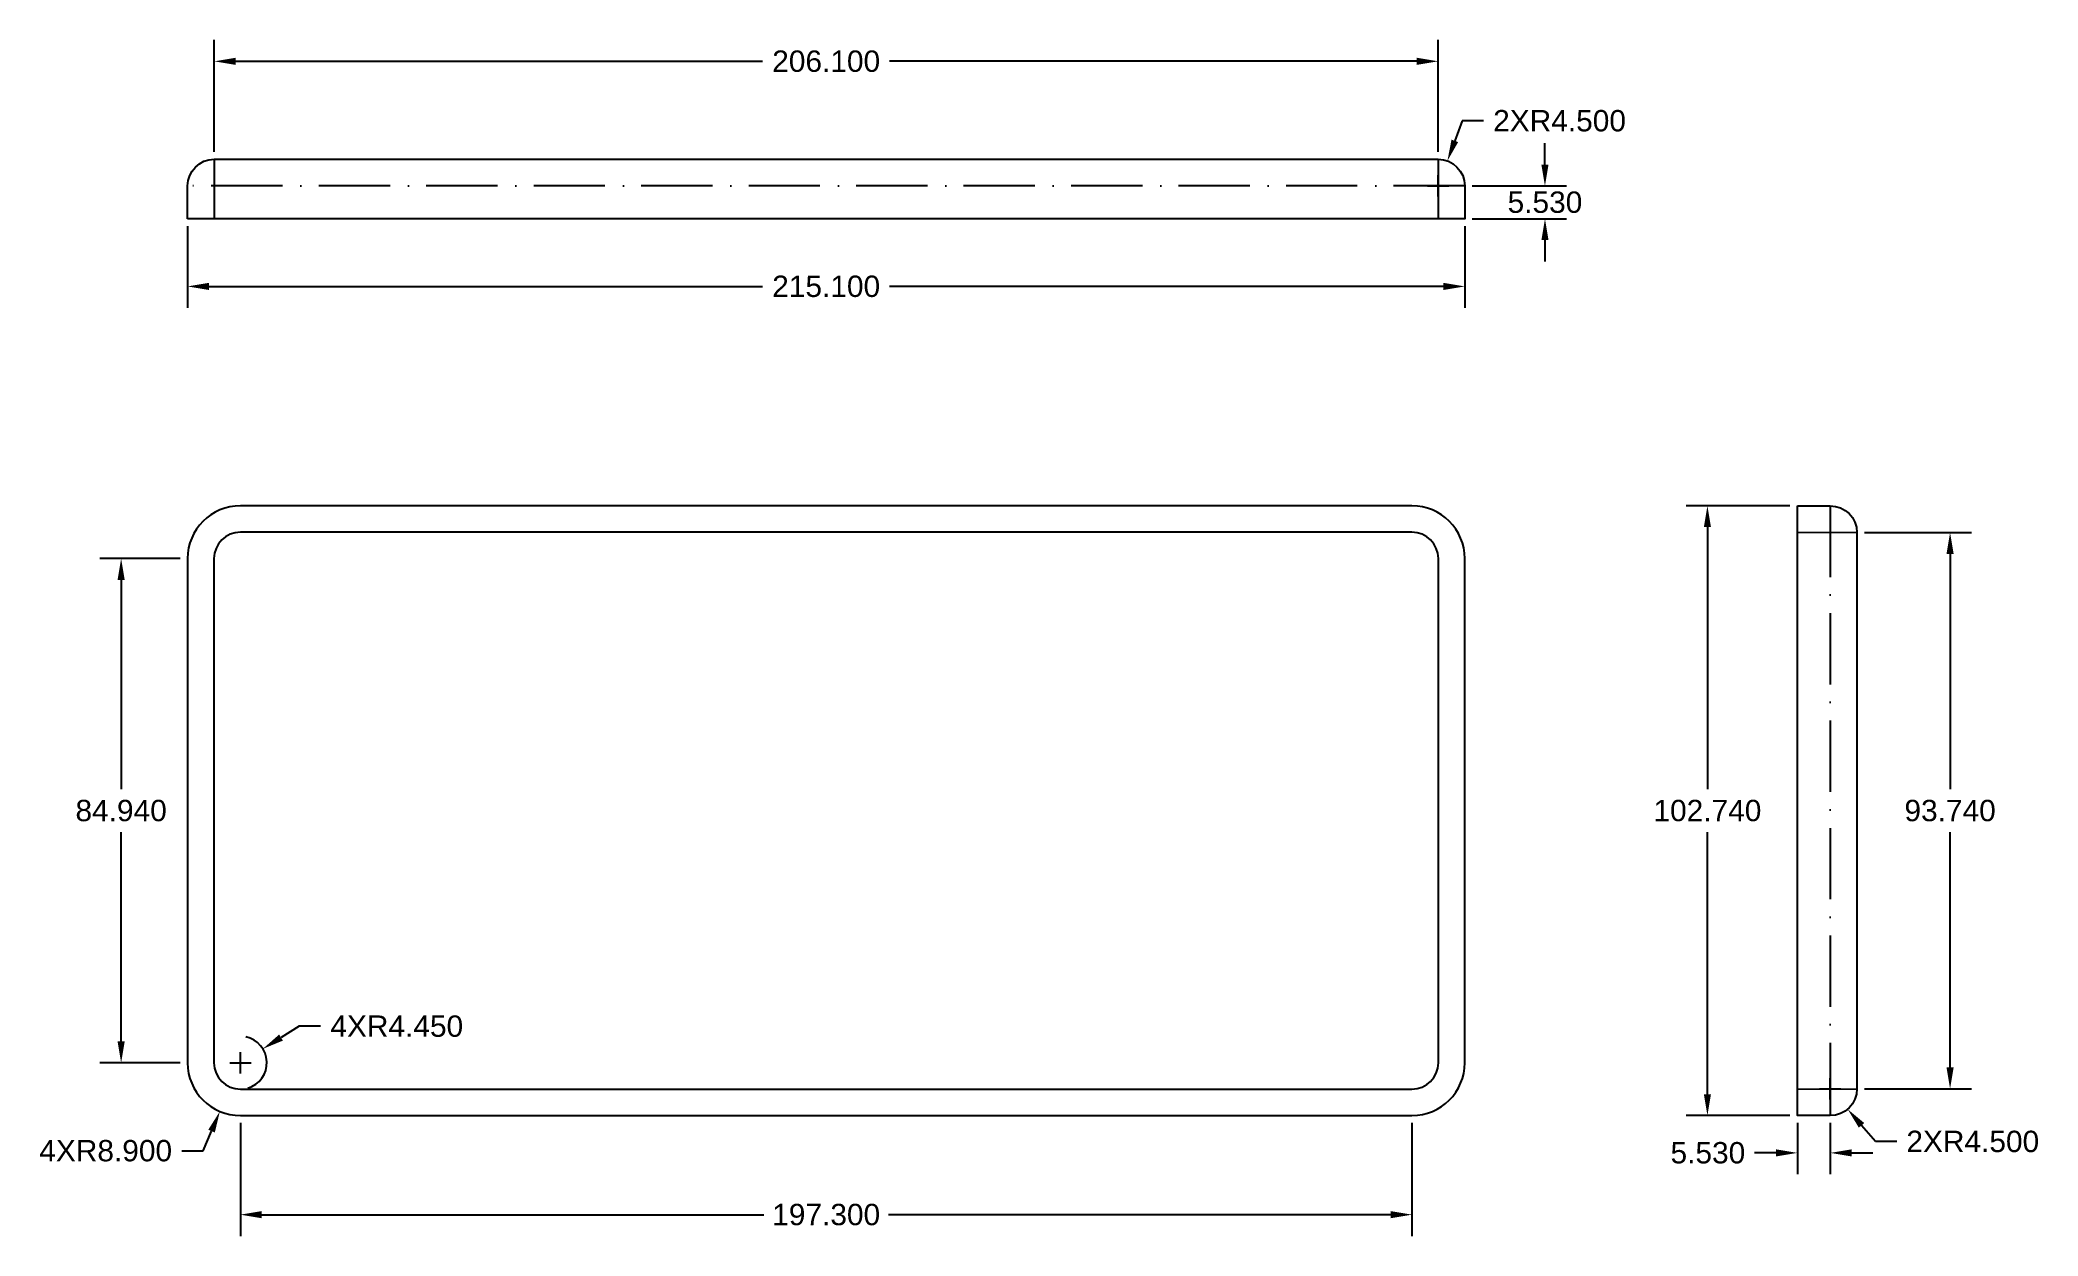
# Model space of a CAD drawing. Header units: millimetres. Extents: x 9 to 345, y 5 to 206.
import ezdxf

# ---------------------------------------------------------------- set-up
doc = ezdxf.new("R2010")
doc.units = ezdxf.units.MM
doc.linetypes.add('ACAD_ISO10W100', pattern=[18, 12, -3, 0, -3])
for name, color, linetype in [('Contur', 4, 'Continuous'), ('Cote', 3, 'Continuous'), ('Linii Ascunse', 2, 'ACAD_ISO10W100')]:
    doc.layers.add(name, color=color, linetype=linetype)
doc.styles.get("Standard").update_dxf_attribs({"font": 'Arial.ttf'})
doc.dimstyles.get("Standard").update_dxf_attribs({"dimscale": 20, "dimtxt": 0.18, "dimasz": 0.18, "dimexe": 0.18, "dimexo": 0.0625, "dimgap": 0.09, "dimtad": 0, "dimtih": 1, "dimtoh": 1, "dimdec": 3, "dimzin": 0, "dimdsep": 46, "dimtxsty": 'Standard', "dimcen": 0.09, "dimadec": 0, "dimazin": 0, "dimtfac": 1, "dimtdec": 3, "dimtofl": 0, "dimtmove": 0, "dimatfit": 3, "dimfxl": 1, "dimtolj": 1, "dimtzin": 0, "dimarcsym": 0})

# ---------------------------------------------------------------- blocks, each defined once
blk = doc.blocks.new('*D2')
at = {"layer": 'Cote', "color": 0, "lineweight": -2, "transparency": 16777216}
for p, q in [((42.66, 23.88), (42.66, 4.83)), ((239.96, 23.88), (239.96, 4.83)), ((46.26, 8.43), (130.81, 8.43)), ((236.36, 8.43), (151.8, 8.43))]:
    blk.add_line(p, q, dxfattribs=at)
at = {"layer": 'Cote', "color": 0, "transparency": 16777216}
for points in [[(46.26, 9.03), (46.26, 7.83), (42.66, 8.43)], [(236.36, 9.03), (236.36, 7.83), (239.96, 8.43)]]:
    blk.add_solid(points, dxfattribs=at)
at = {"layer": 'Defpoints', "color": 0, "transparency": 16777216}
for p in [(42.66, 25.13), (239.96, 25.13), (239.96, 8.43)]:
    blk.add_point(p, dxfattribs=at)
at = {"layer": 'Cote', "color": 0, "transparency": 16777216, "insert": (141.31, 8.43), "char_height": 3.6, "attachment_point": 5}
blk.add_mtext('\\A1;197.300', dxfattribs=at)
blk = doc.blocks.new('*D3')
at = {"layer": 'Cote', "color": 0, "lineweight": -2, "transparency": 16777216}
for p, q in [((40.86, 34.03), (44.46, 34.03)), ((42.66, 32.23), (42.66, 35.83)), ((36.4, 19.19), (37.8, 22.51)), ((32.8, 19.19), (36.4, 19.19))]:
    blk.add_line(p, q, dxfattribs=at)
at = {"layer": 'Cote', "color": 0, "transparency": 16777216}
blk.add_solid([(37.25, 22.74), (38.35, 22.28), (39.2, 25.83)], dxfattribs=at)
at = {"layer": 'Defpoints', "color": 0, "transparency": 16777216}
for p in [(42.66, 34.03), (39.2, 25.83)]:
    blk.add_point(p, dxfattribs=at)
at = {"layer": 'Cote', "color": 0, "transparency": 16777216, "insert": (19.97, 19.19), "char_height": 3.6, "attachment_point": 5}
blk.add_mtext('\\A1;4XR8.900', dxfattribs=at)
blk = doc.blocks.new('*D4')
at = {"layer": 'Cote', "color": 0, "lineweight": -2, "transparency": 16777216}
for p, q in [((52.56, 40.17), (49.5, 38.27)), ((56.16, 40.17), (52.56, 40.17)), ((40.86, 34.03), (44.46, 34.03)), ((42.66, 32.23), (42.66, 35.83))]:
    blk.add_line(p, q, dxfattribs=at)
blk.add_arc((42.66, 34.03), 4.45, 286.0943, 78.1606, dxfattribs=at)
at = {"layer": 'Cote', "color": 0, "transparency": 16777216}
blk.add_solid([(49.18, 38.78), (49.82, 37.76), (46.44, 36.37)], dxfattribs=at)
at = {"layer": 'Defpoints', "color": 0, "transparency": 16777216}
for p in [(42.66, 34.03), (46.44, 36.37)]:
    blk.add_point(p, dxfattribs=at)
at = {"layer": 'Cote', "color": 0, "transparency": 16777216, "insert": (68.99, 40.17), "char_height": 3.6, "attachment_point": 5}
blk.add_mtext('\\A1;4XR4.450', dxfattribs=at)
blk = doc.blocks.new('*D5')
at = {"layer": 'Cote', "color": 0, "lineweight": -2, "transparency": 16777216}
for p, q in [((32.51, 118.97), (18.97, 118.97)), ((22.57, 115.37), (22.57, 80.14)), ((22.57, 37.63), (22.57, 72.86)), ((32.51, 34.03), (18.97, 34.03))]:
    blk.add_line(p, q, dxfattribs=at)
at = {"layer": 'Cote', "color": 0, "transparency": 16777216}
for points in [[(21.97, 115.37), (23.17, 115.37), (22.57, 118.97)], [(21.97, 37.63), (23.17, 37.63), (22.57, 34.03)]]:
    blk.add_solid(points, dxfattribs=at)
at = {"layer": 'Defpoints', "color": 0, "transparency": 16777216}
for p in [(33.76, 118.97), (22.57, 34.03), (33.76, 34.03)]:
    blk.add_point(p, dxfattribs=at)
at = {"layer": 'Cote', "color": 0, "transparency": 16777216, "insert": (22.57, 76.5), "char_height": 3.6, "attachment_point": 5}
blk.add_mtext('\\A1;84.940', dxfattribs=at)
blk = doc.blocks.new('*D6')
at = {"layer": 'Cote', "color": 0, "lineweight": -2, "transparency": 16777216}
for p, q in [((33.76, 174.98), (33.76, 161.23)), ((248.86, 174.98), (248.86, 161.23)), ((37.36, 164.83), (130.61, 164.83)), ((245.26, 164.83), (152, 164.83))]:
    blk.add_line(p, q, dxfattribs=at)
at = {"layer": 'Cote', "color": 0, "transparency": 16777216}
for points in [[(37.36, 165.43), (37.36, 164.23), (33.76, 164.83)], [(245.26, 165.43), (245.26, 164.23), (248.86, 164.83)]]:
    blk.add_solid(points, dxfattribs=at)
at = {"layer": 'Defpoints', "color": 0, "transparency": 16777216}
for p in [(33.76, 176.23), (248.86, 176.23), (33.76, 164.83)]:
    blk.add_point(p, dxfattribs=at)
at = {"layer": 'Cote', "color": 0, "transparency": 16777216, "insert": (141.31, 164.83), "char_height": 3.6, "attachment_point": 5}
blk.add_mtext('\\A1;215.100', dxfattribs=at)
blk = doc.blocks.new('*D7')
at = {"layer": 'Cote', "color": 0, "lineweight": -2, "transparency": 16777216}
for p, q in [((38.26, 187.51), (38.26, 206.36)), ((244.36, 187.51), (244.36, 206.36)), ((41.86, 202.76), (130.61, 202.76)), ((240.76, 202.76), (152, 202.76))]:
    blk.add_line(p, q, dxfattribs=at)
at = {"layer": 'Cote', "color": 0, "transparency": 16777216}
for points in [[(41.86, 203.36), (41.86, 202.16), (38.26, 202.76)], [(240.76, 203.36), (240.76, 202.16), (244.36, 202.76)]]:
    blk.add_solid(points, dxfattribs=at)
at = {"layer": 'Defpoints', "color": 0, "transparency": 16777216}
for p in [(244.36, 202.76), (38.26, 186.26), (244.36, 186.26)]:
    blk.add_point(p, dxfattribs=at)
at = {"layer": 'Cote', "color": 0, "transparency": 16777216, "insert": (141.31, 202.76), "char_height": 3.6, "attachment_point": 5}
blk.add_mtext('\\A1;206.100', dxfattribs=at)
blk = doc.blocks.new('*D8')
at = {"layer": 'Cote', "color": 0, "lineweight": -2, "transparency": 16777216}
for p, q in [((262.36, 185.36), (262.36, 188.96)), ((250.11, 181.76), (265.96, 181.76)), ((250.11, 176.23), (265.96, 176.23)), ((262.36, 172.63), (262.36, 169.03))]:
    blk.add_line(p, q, dxfattribs=at)
at = {"layer": 'Cote', "color": 0, "transparency": 16777216}
for points in [[(261.76, 185.36), (262.96, 185.36), (262.36, 181.76)], [(261.76, 172.63), (262.96, 172.63), (262.36, 176.23)]]:
    blk.add_solid(points, dxfattribs=at)
at = {"layer": 'Defpoints', "color": 0, "transparency": 16777216}
for p in [(248.86, 181.76), (248.86, 176.23), (262.36, 176.23)]:
    blk.add_point(p, dxfattribs=at)
at = {"layer": 'Cote', "color": 0, "transparency": 16777216, "insert": (262.36, 179), "char_height": 3.6, "attachment_point": 5}
blk.add_mtext('\\A1;5.530', dxfattribs=at)
blk = doc.blocks.new('*D9')
at = {"layer": 'Cote', "color": 0, "lineweight": -2, "transparency": 16777216}
for p, q in [((248.43, 192.73), (247.18, 189.35)), ((252.03, 192.73), (248.43, 192.73)), ((242.56, 181.76), (246.16, 181.76)), ((244.36, 179.96), (244.36, 183.56))]:
    blk.add_line(p, q, dxfattribs=at)
at = {"layer": 'Cote', "color": 0, "transparency": 16777216}
blk.add_solid([(246.62, 189.56), (247.74, 189.15), (245.93, 185.98)], dxfattribs=at)
at = {"layer": 'Defpoints', "color": 0, "transparency": 16777216}
for p in [(245.93, 185.98), (244.36, 181.76)]:
    blk.add_point(p, dxfattribs=at)
at = {"layer": 'Cote', "color": 0, "transparency": 16777216, "insert": (264.82, 192.73), "char_height": 3.6, "attachment_point": 5}
blk.add_mtext('\\A1;2XR4.500', dxfattribs=at)
blk = doc.blocks.new('*D10')
at = {"layer": 'Cote', "color": 0, "lineweight": -2, "transparency": 16777216}
for p, q in [((316.15, 123.37), (334.19, 123.37)), ((330.59, 119.77), (330.59, 80.14)), ((330.59, 33.23), (330.59, 72.86)), ((316.15, 29.63), (334.19, 29.63))]:
    blk.add_line(p, q, dxfattribs=at)
at = {"layer": 'Cote', "color": 0, "transparency": 16777216}
for points in [[(329.99, 119.77), (331.19, 119.77), (330.59, 123.37)], [(329.99, 33.23), (331.19, 33.23), (330.59, 29.63)]]:
    blk.add_solid(points, dxfattribs=at)
at = {"layer": 'Defpoints', "color": 0, "transparency": 16777216}
for p in [(314.9, 123.37), (314.9, 29.63), (330.59, 29.63)]:
    blk.add_point(p, dxfattribs=at)
at = {"layer": 'Cote', "color": 0, "transparency": 16777216, "insert": (330.59, 76.5), "char_height": 3.6, "attachment_point": 5}
blk.add_mtext('\\A1;93.740', dxfattribs=at)
blk = doc.blocks.new('*D11')
at = {"layer": 'Cote', "color": 0, "lineweight": -2, "transparency": 16777216}
for p, q in [((303.62, 127.87), (286.12, 127.87)), ((289.72, 124.27), (289.72, 80.14)), ((289.72, 28.73), (289.72, 72.86)), ((303.62, 25.13), (286.12, 25.13))]:
    blk.add_line(p, q, dxfattribs=at)
at = {"layer": 'Cote', "color": 0, "transparency": 16777216}
for points in [[(289.12, 124.27), (290.32, 124.27), (289.72, 127.87)], [(289.12, 28.73), (290.32, 28.73), (289.72, 25.13)]]:
    blk.add_solid(points, dxfattribs=at)
at = {"layer": 'Defpoints', "color": 0, "transparency": 16777216}
for p in [(289.72, 127.87), (304.87, 127.87), (304.87, 25.13)]:
    blk.add_point(p, dxfattribs=at)
at = {"layer": 'Cote', "color": 0, "transparency": 16777216, "insert": (289.72, 76.5), "char_height": 3.6, "attachment_point": 5}
blk.add_mtext('\\A1;102.740', dxfattribs=at)
blk = doc.blocks.new('*D12')
at = {"layer": 'Cote', "color": 0, "lineweight": -2, "transparency": 16777216}
for p, q in [((304.87, 23.88), (304.87, 15.24)), ((310.4, 23.88), (310.4, 15.24)), ((301.27, 18.84), (297.67, 18.84)), ((314, 18.84), (317.6, 18.84))]:
    blk.add_line(p, q, dxfattribs=at)
at = {"layer": 'Cote', "color": 0, "transparency": 16777216}
for points in [[(301.27, 19.44), (301.27, 18.24), (304.87, 18.84)], [(314, 19.44), (314, 18.24), (310.4, 18.84)]]:
    blk.add_solid(points, dxfattribs=at)
at = {"layer": 'Defpoints', "color": 0, "transparency": 16777216}
for p in [(304.87, 25.13), (310.4, 25.13), (304.87, 18.84)]:
    blk.add_point(p, dxfattribs=at)
at = {"layer": 'Cote', "color": 0, "transparency": 16777216, "insert": (289.8, 18.84), "char_height": 3.6, "attachment_point": 5}
blk.add_mtext('\\A1;5.530', dxfattribs=at)
blk = doc.blocks.new('*D13')
at = {"layer": 'Cote', "color": 0, "lineweight": -2, "transparency": 16777216}
for p, q in [((310.4, 27.83), (310.4, 31.43)), ((308.6, 29.63), (312.2, 29.63)), ((318.02, 20.75), (315.68, 23.48)), ((321.62, 20.75), (318.02, 20.75))]:
    blk.add_line(p, q, dxfattribs=at)
at = {"layer": 'Cote', "color": 0, "transparency": 16777216}
blk.add_solid([(316.13, 23.87), (315.22, 23.09), (313.33, 26.21)], dxfattribs=at)
at = {"layer": 'Defpoints', "color": 0, "transparency": 16777216}
for p in [(310.4, 29.63), (313.33, 26.21)]:
    blk.add_point(p, dxfattribs=at)
at = {"layer": 'Cote', "color": 0, "transparency": 16777216, "insert": (334.41, 20.75), "char_height": 3.6, "attachment_point": 5}
blk.add_mtext('\\A1;2XR4.500', dxfattribs=at)

msp = doc.modelspace()

# ---------------------------------------------------------------- linework, layer by layer
at = {"layer": 'Contur'}
msp.add_lwpolyline([(33.7593, 176.2313), (33.7593, 181.7613, -0.41421356), (38.2593, 186.2613), (244.3593, 186.2613, -0.41421356), (248.8593, 181.7613), (248.8593, 176.2313), (33.7593, 176.2313)], format="xyb", dxfattribs=at)
for points in [[(42.6593, 25.1276), (239.9593, 25.1276, 0.41421356), (248.8593, 34.0276), (248.8593, 118.9676, 0.41421356), (239.9593, 127.8676), (42.6593, 127.8676, 0.41421356), (33.7593, 118.9676), (33.7593, 34.0276, 0.41421356)], [(304.8692, 127.8676), (310.3992, 127.8676, -0.41421356), (314.8992, 123.3676), (314.8992, 29.6276, -0.41421356), (310.3992, 25.1276), (304.8692, 25.1276)], [(42.6593, 29.5776), (239.9593, 29.5776, 0.41421356), (244.4093, 34.0276), (244.4093, 118.9676, 0.41421356), (239.9593, 123.4176), (42.6593, 123.4176, 0.41421356), (38.2093, 118.9676), (38.2093, 34.0276, 0.41421356)]]:
    msp.add_lwpolyline(points, format="xyb", close=True, dxfattribs=at)
at = {"layer": 'Linii Ascunse'}
for p, q in [((38.2593, 186.2613), (38.2593, 176.2313)), ((244.3593, 186.2613), (244.3593, 176.2313)), ((248.8593, 181.7613), (33.7593, 181.7613)), ((310.3992, 127.8676), (310.3992, 25.1276)), ((304.8692, 123.4176), (314.8992, 123.3676)), ((304.8692, 29.5776), (314.8992, 29.6276))]:
    msp.add_line(p, q, dxfattribs=at)

# ---------------------------------------------------------------- dimensions: what is measured, and where the dimension line sits
at = {"layer": 'Cote'}
for base, p1, p2, picture, middle in [((244.3593, 202.7608), (38.2593, 186.2613), (244.3593, 186.2613), '*D7', (141.3093, 202.7608)), ((33.7593, 164.832), (248.8593, 176.2313), (33.7593, 176.2313), '*D6', (141.3093, 164.832)), ((239.9593, 8.4261), (42.6593, 25.1276), (239.9593, 25.1276), '*D2', (141.3093, 8.4261)), ((304.8692, 18.8358), (310.3992, 25.1276), (304.8692, 25.1276), '*D12', (289.8013, 18.8358))]:
    dim = msp.add_linear_dim(base=base, p1=p1, p2=p2, dimstyle='Standard', dxfattribs=at)
    dim.commit()
    dim.dimension.update_dxf_attribs({"geometry": picture, "text_midpoint": middle})
for center, mpoint, text, picture, middle in [((244.3593, 181.7613), (245.9261, 185.9798), '2X<>', '*D9', (264.8234, 192.7292)), ((42.6593, 34.0276), (46.4409, 36.3731), '4X<>', '*D4', (68.9916, 40.1682)), ((42.6593, 34.0276), (39.1991, 25.8278), '4X<>', '*D3', (19.9677, 19.1942)), ((310.3992, 29.6276), (313.3315, 26.2141), '2X<>', '*D13', (334.4135, 20.7526))]:
    dim = msp.add_radius_dim(center=center, mpoint=mpoint, text=text, dimstyle='Standard', dxfattribs=at)
    dim.commit()
    dim.dimension.update_dxf_attribs({"geometry": picture, "text_midpoint": middle})
dim = msp.add_linear_dim(base=(262.3582, 176.2313), p1=(248.8593, 181.7613), p2=(248.8593, 176.2313), angle=90, dimstyle='Standard', dxfattribs=at)
dim.commit()
dim.dimension.update_dxf_attribs({"geometry": '*D8', "text_midpoint": (262.3582, 178.9963), "dimtype": 160})
for base, p1, p2, picture, middle in [((289.7215, 127.8676), (304.8692, 25.1276), (304.8692, 127.8676), '*D11', (289.7215, 76.4976)), ((330.5882, 29.6276), (314.8992, 123.3676), (314.8992, 29.6276), '*D10', (330.5882, 76.4976)), ((22.5707, 34.0276), (33.7593, 118.9676), (33.7593, 34.0276), '*D5', (22.5707, 76.4976))]:
    dim = msp.add_linear_dim(base=base, p1=p1, p2=p2, angle=90, dimstyle='Standard', dxfattribs=at)
    dim.commit()
    dim.dimension.update_dxf_attribs({"geometry": picture, "text_midpoint": middle})

doc.saveas('drawing.dxf')
